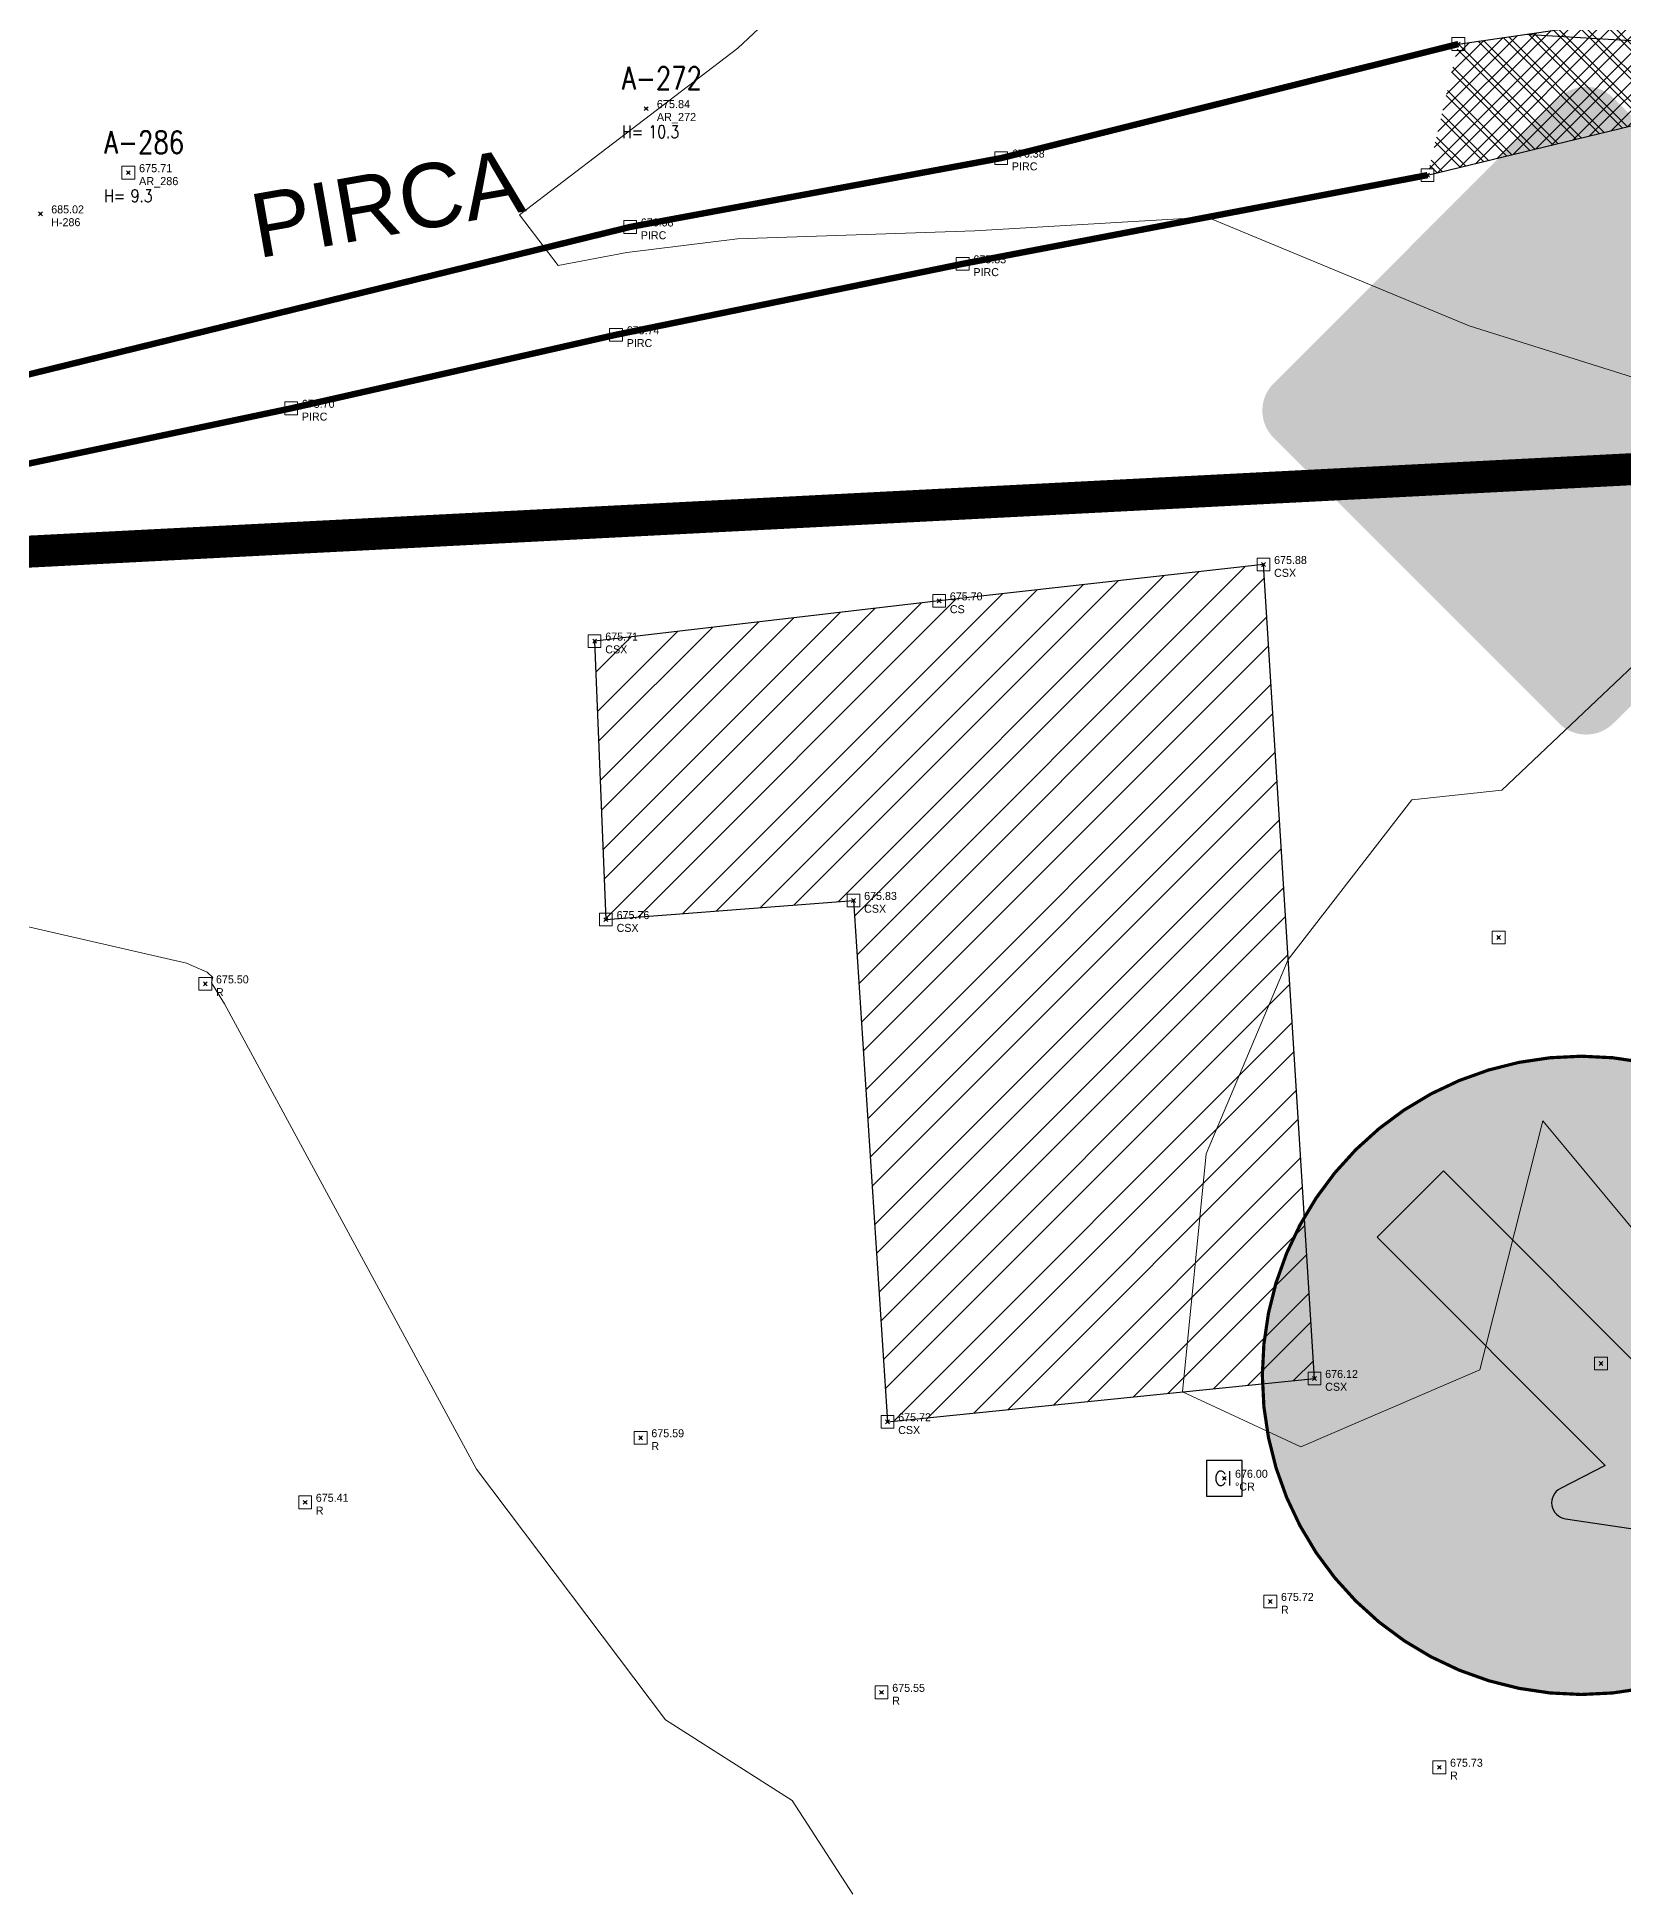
# Model space of a CAD drawing. Extents: x 350769 to 354978, y 6304672 to 6307963.
# Drawn here: x 352242.85 to 352267.64, y 6305766.37 to 6305795.27 of the extents above; entities that cross this region are included whole.
import ezdxf

# ---------------------------------------------------------------- set-up
doc = ezdxf.new("R2010")
doc.units = 0
doc.header["$PDMODE"] = 35
doc.header["$PDSIZE"] = 0.03
doc.linetypes.add('CONTINUOS', pattern=[0])
doc.linetypes.add('DASHDOT', pattern=[1, 0.5, -0.25, 0, -0.25])
for name, color, linetype in [('0.10', 4, 'CONTINUOUS'), ('00_Señal proy 01', 7, 'CONTINUOUS'), ('03_Pav ext_HCV', 34, 'CONTINUOUS'), ('03_S2_Pav ext_Borde vereda', 7, 'CONTINUOUS'), ('1-ARBOL H1', 7, 'CONTINUOUS'), ('1-ARBOL H2', 1, 'CONTINUOUS'), ('1-ARBOL H3', 241, 'CONTINUOUS'), ('1-ARBOL NOMBRE', 3, 'CONTINUOUS'), ('1-ARBOL PTO', 7, 'CONTINUOUS'), ('1-CASA', 2, 'CONTINUOUS'), ('1-PIRCA', 252, 'CONTINUOUS'), ('1-TEXTOS', 7, 'CONTINUOUS'), ('2-ACHURADO EDIFICACION', 252, 'CONTINUOUS'), ('2-ACHURADO PIRCA', 252, 'CONTINUOUS'), ('AG-PAISAJISMO', 7, 'CONTINUOUS'), ('C-TINN', 5, 'CONTINUOUS'), ('C-TOPO-MINR', 8, 'CONTINUOUS'), ('SENAZUL', 252, 'CONTINUOUS'), ('SENBLANCO', 254, 'CONTINUOUS'), ('SENBORDE', 9, 'CONTINUOUS'), ('V-NODE-TEXT DIC 2012', 31, 'CONTINUOUS'), ('Z-CR', 253, 'CONTINUOUS')]:
    doc.layers.add(name, color=color, linetype=linetype)
doc.layers.add('0_ASD_LINEA OFICIAL', color=253, linetype='DASHDOT', lineweight=20)
doc.layers.add('0_ASD_TOPOGRAFIA_ELEMENTOS', color=7, linetype='CONTINUOS', lineweight=5, true_color=0xbdbdbd)
doc.layers.get('00_Señal proy 01').off()
doc.styles.add('A', font='arial.ttf', dxfattribs={"height": 2})
doc.styles.add('ROMANS', font='romans.shx', dxfattribs={"width": 0.65})

# ---------------------------------------------------------------- blocks, each defined once
blk = doc.blocks.new('CR')
at = {"layer": 'Z-CR', "color": 9, "true_color": 0xbdbdbd}
for p, q in [((-1.12, 1.12), (-1.12, -1.12)), ((1.12, 1.12), (-1.12, 1.12)), ((1.12, -1.12), (1.12, 1.12)), ((-1.12, -1.12), (1.12, -1.12))]:
    blk.add_line(p, q, dxfattribs=at)
at = {"layer": 'Z-CR', "color": 9, "true_color": 0xbdbdbd, "style": 'ROMANS'}
blk.add_text('CI', height=0.9, dxfattribs=at).set_placement((-0.65, -0.45))
blk = doc.blocks.new('Árbol Planta 22')
at = {"layer": 'AG-PAISAJISMO', "color": 253, "lineweight": 0, "true_color": 0xbaaaa1}
for radius in [2.25, 0.15]:
    blk.add_circle((0, 0), radius, dxfattribs=at)
blk = doc.blocks.new('*U952')
at = {"layer": '0.10'}
h = blk.add_hatch(color=40, dxfattribs=at)
edge = h.paths.add_edge_path()
edge.add_line((4.884, -4.138), (0.425, 0.32))
edge.add_arc((0, -0.104), 0.601, 45, 135)
edge.add_line((-0.425, 0.32), (-4.884, -4.138))
edge.add_arc((-4.459, -4.563), 0.601, 135, 225)
edge.add_line((-4.884, -4.988), (-0.425, -9.447))
edge.add_arc((0, -9.022), 0.601, 225, 315)
edge.add_line((0.425, -9.447), (4.884, -4.988))
edge.add_arc((4.459, -4.563), 0.601, 315, 405)
at = {"layer": '00_Señal proy 01', "color": 250, "true_color": 0x292929, "xscale": -0.0006255811452335734, "yscale": 0.0006255811452335739, "zscale": 0.625581145233574, "rotation": 168.6115883574854}
blk.add_blockref('Árbol Planta 22', (2.759, -3.976), dxfattribs=at)
blk = doc.blocks.new('RO-06a')
at = {"layer": 'SENAZUL'}
h = blk.add_hatch(color=152, dxfattribs=at)
edge = h.paths.add_edge_path(flags=16)
edge.add_arc((-0.212, -1.99), 0.253, 117.0798, 261.5435)
edge.add_line((-0.249, -2.24), (2.675, -2.675))
edge.add_line((2.675, -2.675), (2.24, 0.249))
edge.add_arc((1.99, 0.212), 0.253, 8.4565, 152.9202)
edge.add_line((1.765, 0.327), (1.408, -0.373))
edge.add_line((1.408, -0.373), (-2.157, 3.192))
edge.add_line((-2.157, 3.192), (-3.192, 2.157))
edge.add_line((-3.192, 2.157), (0.373, -1.408))
edge.add_line((0.373, -1.408), (-0.327, -1.765))
edge = h.paths.add_edge_path()
edge.add_arc((0, 0), 4.985, -180, 0, ccw=False)
edge.add_arc((0, 0), 4.985, 0, 180, ccw=False)
at = {"layer": 'SENBLANCO'}
h = blk.add_hatch(color=256, dxfattribs=at)
edge = h.paths.add_edge_path()
edge.add_arc((-0.212, -1.99), 0.253, 117.0798, 261.5435)
edge.add_line((-0.249, -2.24), (2.675, -2.675))
edge.add_line((2.675, -2.675), (2.24, 0.249))
edge.add_arc((1.99, 0.212), 0.253, 8.4565, 152.9202)
edge.add_line((1.765, 0.327), (1.408, -0.373))
edge.add_line((1.408, -0.373), (-2.157, 3.192))
edge.add_line((-2.157, 3.192), (-3.192, 2.157))
edge.add_line((-3.192, 2.157), (0.373, -1.408))
edge.add_line((0.373, -1.408), (-0.327, -1.765))
at = {"layer": 'SENBORDE', "const_width": 0.0501, "flags": 128}
blk.add_lwpolyline([(4.985, 0, -1), (-4.985, 0, -1)], format="xyb", close=True, dxfattribs=at)
at = {"layer": 'SENBORDE'}
blk.add_lwpolyline([(-0.327, -1.765, 0.729639), (-0.249, -2.24), (2.675, -2.675), (2.24, 0.249, 0.729639), (1.765, 0.327), (1.408, -0.373), (-2.157, 3.192), (-3.192, 2.157), (0.373, -1.408)], format="xyb", close=True, dxfattribs=at)
blk = doc.blocks.new('A$C27410629')
at = {"layer": '0_ASD_LINEA OFICIAL', "ltscale": 8, "const_width": 0.5}
blk.add_lwpolyline([(83.12, 1027.794), (22.672, 1024.686), (20.862, 1058.629), (20.862, 1058.629), (20.404, 1067.335), (76.795, 1069.872)], dxfattribs=at)
blk.add_lwpolyline([(108.222, 588.541), (107.37, 588.311), (106.337, 601.54), (104.84, 620.732), (103.437, 638.997), (100.007, 685.369, 0.000079), (97.127, 721.637, 0.00475), (91.913, 781.093), (90.327, 798.242), (85.385, 850.523), (80.532, 904.781), (78.459, 929.699), (27.918, 924.014), (25.438, 972.681), (22.672, 1024.686), (83.12, 1027.794, 0)], format="xyb", dxfattribs=at)
blk = doc.blocks.new('TOPOGRAFIA')
at = {"layer": '2-ACHURADO EDIFICACION', "lineweight": 0, "true_color": 0xbdbdbd}
h = blk.add_hatch(dxfattribs=at)
h.set_pattern_fill('ANSI31', color=9, scale=0.25)
h.set_pattern_definition([(45, (38000, -3000), (-0.56126600757, 0.56126600757), [])])
h.paths.add_polyline_path([(390262.018, 6302787.026), (390256.951, 6302786.458), (390251.567, 6302785.83), (390251.744, 6302781.48), (390255.612, 6302781.779), (390256.144, 6302773.636), (390262.816, 6302774.312)])
at = {"layer": '2-ACHURADO PIRCA', "lineweight": 0, "true_color": 0xbdbdbd}
h = blk.add_hatch(dxfattribs=at)
h.set_pattern_fill('ANSI37', color=9, scale=0.1)
h.set_pattern_definition([(45, (38000, -3000), (-0.224506403027, 0.224506403027), []), (135, (38000, -3000), (-0.224506403027, -0.224506403027), [])])
h.paths.add_polyline_path([(390272.465, 6302796.23), (390265.063, 6302795.156), (390264.583, 6302793.109), (390270.58, 6302794.56), (390271.295, 6302791.294), (390271.523, 6302788.854), (390272.464, 6302789.071), (390272.259, 6302790.791)])
at = {"layer": '1-ARBOL H1', "color": 9, "lineweight": 0, "true_color": 0xbdbdbd}
for p in [(390252.373, 6302794.148), (390244.282, 6302793.147)]:
    blk.add_point(p, dxfattribs=at)
at = {"layer": '1-ARBOL PTO', "color": 9, "lineweight": 0, "true_color": 0xbdbdbd}
for p in [(390252.373, 6302794.148), (390244.282, 6302793.147)]:
    blk.add_point(p, dxfattribs=at)
at = {"layer": '1-CASA', "color": 9, "lineweight": 0, "true_color": 0xbdbdbd, "flags": 128}
blk.add_lwpolyline([(390251.567, 6302785.83), (390251.744, 6302781.48), (390255.612, 6302781.779), (390256.144, 6302773.636), (390262.816, 6302774.312), (390262.018, 6302787.026), (390256.951, 6302786.458), (390251.567, 6302785.83)], dxfattribs=at)
at = {"layer": '1-PIRCA', "color": 9, "lineweight": 0, "true_color": 0xbdbdbd, "flags": 128}
for points in [[(390264.963, 6302795.131), (390265.063, 6302795.156), (390272.465, 6302796.23), (390272.259, 6302790.791), (390272.464, 6302789.071)], [(390264.483, 6302793.09), (390264.583, 6302793.109), (390270.58, 6302794.56), (390271.295, 6302791.294), (390271.523, 6302788.854)]]:
    blk.add_lwpolyline(points, dxfattribs=at)
at = {"layer": '1-PIRCA', "color": 9, "lineweight": 0, "true_color": 0xbdbdbd, "const_width": 0.1, "flags": 128}
for points in [[(390232.454, 6302787.478), (390252.122, 6302792.299), (390257.921, 6302793.375), (390265.063, 6302795.156)], [(390232.98, 6302786.691), (390238.824, 6302787.781), (390246.826, 6302789.466), (390251.902, 6302790.615), (390257.319, 6302791.723), (390264.583, 6302793.109)]]:
    blk.add_lwpolyline(points, dxfattribs=at)
at = {"layer": 'C-TINN', "color": 9, "linetype": 'Continuous', "lineweight": 0, "true_color": 0xbdbdbd}
for points, elevation in [([(390264.963, 6302795.056), (390264.963, 6302795.256), (390265.163, 6302795.256), (390265.163, 6302795.056), (390264.963, 6302795.056)], 676.424), ([(390257.821, 6302793.275), (390257.821, 6302793.475), (390258.021, 6302793.475), (390258.021, 6302793.275), (390257.821, 6302793.275)], 676.377), ([(390244.182, 6302793.047), (390244.182, 6302793.247), (390244.382, 6302793.247), (390244.382, 6302793.047), (390244.182, 6302793.047)], 675.71), ([(390264.483, 6302793.009), (390264.483, 6302793.209), (390264.683, 6302793.209), (390264.683, 6302793.009), (390264.483, 6302793.009)], 676.155), ([(390252.022, 6302792.199), (390252.022, 6302792.399), (390252.222, 6302792.399), (390252.222, 6302792.199), (390252.022, 6302792.199)], 676.082), ([(390257.219, 6302791.623), (390257.219, 6302791.823), (390257.419, 6302791.823), (390257.419, 6302791.623), (390257.219, 6302791.623)], 675.828), ([(390251.802, 6302790.515), (390251.802, 6302790.715), (390252.002, 6302790.715), (390252.002, 6302790.515), (390251.802, 6302790.515)], 675.738), ([(390246.726, 6302789.366), (390246.726, 6302789.566), (390246.926, 6302789.566), (390246.926, 6302789.366), (390246.726, 6302789.366)], 675.695), ([(390265.749, 6302788.412), (390265.749, 6302788.612), (390265.949, 6302788.612), (390265.949, 6302788.412), (390265.749, 6302788.412)], 675.852), ([(390261.918, 6302786.926), (390261.918, 6302787.126), (390262.118, 6302787.126), (390262.118, 6302786.926), (390261.918, 6302786.926)], 675.884), ([(390256.851, 6302786.358), (390256.851, 6302786.558), (390257.051, 6302786.558), (390257.051, 6302786.358), (390256.851, 6302786.358)], 675.697), ([(390251.467, 6302785.73), (390251.467, 6302785.93), (390251.667, 6302785.93), (390251.667, 6302785.73), (390251.467, 6302785.73)], 675.706), ([(390255.512, 6302781.679), (390255.512, 6302781.879), (390255.712, 6302781.879), (390255.712, 6302781.679), (390255.512, 6302781.679)], 675.827), ([(390251.644, 6302781.38), (390251.644, 6302781.58), (390251.844, 6302781.58), (390251.844, 6302781.38), (390251.644, 6302781.38)], 675.758), ([(390265.593, 6302781.099), (390265.593, 6302781.299), (390265.793, 6302781.299), (390265.793, 6302781.099), (390265.593, 6302781.099)], 676.068), ([(390245.384, 6302780.376), (390245.384, 6302780.576), (390245.584, 6302780.576), (390245.584, 6302780.376), (390245.384, 6302780.376)], 675.496), ([(390267.193, 6302774.447), (390267.193, 6302774.647), (390267.393, 6302774.647), (390267.393, 6302774.447), (390267.193, 6302774.447)], 675.91), ([(390262.716, 6302774.212), (390262.716, 6302774.412), (390262.916, 6302774.412), (390262.916, 6302774.212), (390262.716, 6302774.212)], 676.123), ([(390256.044, 6302773.536), (390256.044, 6302773.736), (390256.244, 6302773.736), (390256.244, 6302773.536), (390256.044, 6302773.536)], 675.725), ([(390252.187, 6302773.286), (390252.187, 6302773.486), (390252.387, 6302773.486), (390252.387, 6302773.286), (390252.187, 6302773.286)], 675.587), ([(390246.944, 6302772.278), (390246.944, 6302772.478), (390247.144, 6302772.478), (390247.144, 6302772.278), (390246.944, 6302772.278)], 675.409), ([(390262.025, 6302770.729), (390262.025, 6302770.929), (390262.225, 6302770.929), (390262.225, 6302770.729), (390262.025, 6302770.729)], 675.722), ([(390255.951, 6302769.309), (390255.951, 6302769.509), (390256.151, 6302769.509), (390256.151, 6302769.309), (390255.951, 6302769.309)], 675.554), ([(390264.667, 6302768.139), (390264.667, 6302768.339), (390264.867, 6302768.339), (390264.867, 6302768.139), (390264.667, 6302768.139)], 675.726)]:
    blk.add_lwpolyline(points, dxfattribs=dict(at, elevation=elevation))
for p in [(390265.063, 6302795.156, 676.424), (390257.921, 6302793.375, 676.377), (390244.282, 6302793.147, 675.71), (390264.583, 6302793.109, 676.155), (390252.122, 6302792.299, 676.082), (390257.319, 6302791.723, 675.828), (390251.902, 6302790.615, 675.738), (390246.826, 6302789.466, 675.695), (390265.849, 6302788.512, 675.852), (390262.018, 6302787.026, 675.884), (390256.951, 6302786.458, 675.697), (390251.567, 6302785.83, 675.706), (390255.612, 6302781.779, 675.827), (390251.744, 6302781.48, 675.758), (390265.693, 6302781.199, 676.068), (390245.484, 6302780.476, 675.496), (390267.293, 6302774.547, 675.91), (390262.816, 6302774.312, 676.123), (390256.144, 6302773.636, 675.725), (390252.287, 6302773.386, 675.587), (390247.044, 6302772.378, 675.409), (390262.125, 6302770.829, 675.722), (390256.051, 6302769.409, 675.554), (390264.767, 6302768.239, 675.726)]:
    blk.add_point(p, dxfattribs=at)
at = {"layer": 'C-TOPO-MINR', "color": 9, "linetype": 'Continuous', "lineweight": -3, "true_color": 0xbdbdbd, "elevation": 676.5}
blk.add_lwpolyline([(390274.086, 6302796.146), (390273.71, 6302793.676), (390273.672, 6302793.545), (390274.744, 6302779.523), (390274.755, 6302779.377), (390274.766, 6302779.289), (390274.791, 6302779.078), (390274.631, 6302777.521), (390274.073, 6302772.045), (390273.378, 6302778.367), (390273.047, 6302780.305), (390273.204, 6302781.41), (390274.659, 6302779.579), (390272.656, 6302785.417), (390271.838, 6302786.241), (390271.653, 6302788.914), (390271.928, 6302790.248), (390272.028, 6302790.912), (390271.84, 6302792.914), (390271.195, 6302794.57), (390270.883, 6302795.019), (390266.103, 6302795.307)], dxfattribs=at)
at = {"layer": 'C-TOPO-MINR', "color": 9, "linetype": 'Continuous', "lineweight": 0, "true_color": 0xbdbdbd}
for points, elevation in [([(390268.304, 6302776.025), (390266.382, 6302778.336), (390265.401, 6302774.448), (390262.604, 6302773.244), (390260.754, 6302774.103), (390261.123, 6302777.819), (390262.405, 6302780.855), (390264.335, 6302783.352), (390265.742, 6302783.501), (390268.988, 6302786.573)], 676), ([(390268.329, 6302789.779), (390265.231, 6302790.757), (390261.14, 6302792.452), (390257.508, 6302792.241), (390253.8, 6302792.113), (390252.07, 6302791.898), (390251, 6302791.699), (390250.394, 6302792.486), (390253.803, 6302795.093), (390254.939, 6302796.16)], 676), ([(390255.604, 6302766.256), (390254.652, 6302767.72), (390252.677, 6302768.979), (390249.724, 6302772.893), (390245.783, 6302780.164), (390245.58, 6302780.491), (390245.6, 6302780.578), (390245.511, 6302780.657), (390245.191, 6302780.797), (390235.867, 6302782.939)], 675.5)]:
    blk.add_lwpolyline(points, dxfattribs=dict(at, elevation=elevation))
at = {"layer": 'V-NODE-TEXT DIC 2012', "color": 9, "lineweight": 0, "true_color": 0xbdbdbd}
for p in [(390252.373, 6302794.148), (390257.921, 6302793.375), (390244.282, 6302793.147), (390242.91, 6302792.503), (390252.122, 6302792.299), (390257.319, 6302791.723), (390251.902, 6302790.615), (390246.826, 6302789.466), (390262.018, 6302787.026), (390256.951, 6302786.458), (390251.567, 6302785.83), (390255.612, 6302781.779), (390251.744, 6302781.48), (390245.484, 6302780.476), (390262.816, 6302774.312), (390256.144, 6302773.636), (390252.287, 6302773.386), (390261.407, 6302772.753), (390247.044, 6302772.378), (390262.125, 6302770.829), (390256.051, 6302769.409), (390264.767, 6302768.239)]:
    blk.add_point(p, dxfattribs=at)
at = {"layer": 'Z-CR', "color": 9, "lineweight": 0, "true_color": 0xbdbdbd, "xscale": 0.25, "yscale": 0.25, "zscale": 0.25}
blk.add_blockref('CR', (390261.407, 6302772.753), dxfattribs=at)
at = {"layer": '1-ARBOL H2', "color": 9, "lineweight": 0, "true_color": 0xbdbdbd, "style": 'ROMANS', "width": 0.8}
for p in [(390251.996, 6302793.686), (390243.905, 6302792.685)]:
    blk.add_text('H=', height=0.2, dxfattribs=at).set_placement(p)
at = {"layer": '1-ARBOL H3', "color": 9, "lineweight": 0, "true_color": 0xbdbdbd, "style": 'ROMANS', "width": 0.8}
for s, p in [('10.3', (390252.409, 6302793.686)), ('9.3', (390244.318, 6302792.685))]:
    blk.add_text(s, height=0.2, dxfattribs=at).set_placement(p)
at = {"layer": '1-ARBOL NOMBRE', "color": 9, "lineweight": 0, "true_color": 0xbdbdbd, "style": 'ROMANS', "width": 0.8}
for s, p in [('A-272', (390251.996, 6302794.448)), ('A-286', (390243.905, 6302793.447))]:
    blk.add_text(s, height=0.35, dxfattribs=at).set_placement(p)
at = {"layer": '1-TEXTOS', "color": 9, "lineweight": 0, "true_color": 0xbdbdbd, "style": 'A'}
blk.add_text('PIRCA', height=1, rotation=9.9708, dxfattribs=at).set_placement((390246.305, 6302791.808))
at = {"layer": 'V-NODE-TEXT DIC 2012', "color": 9, "lineweight": 0, "true_color": 0xbdbdbd}
for s, height, p in [('675.84', 0.127, (390252.54, 6302794.155)), ('AR_272', 0.127, (390252.54, 6302793.953)), ('675.71', 0.127, (390244.449, 6302793.154)), ('676.38', 0.125, (390258.088, 6302793.383)), ('PIRC', 0.125, (390258.088, 6302793.183)), ('AR_286', 0.127, (390244.449, 6302792.952)), ('685.02', 0.125, (390243.077, 6302792.511)), ('H-286', 0.125, (390243.077, 6302792.311)), ('676.08', 0.125, (390252.289, 6302792.307)), ('PIRC', 0.125, (390252.289, 6302792.107)), ('675.83', 0.125, (390257.486, 6302791.731)), ('PIRC', 0.125, (390257.486, 6302791.531)), ('675.74', 0.125, (390252.069, 6302790.623)), ('PIRC', 0.125, (390252.069, 6302790.423)), ('675.70', 0.125, (390246.993, 6302789.474)), ('PIRC', 0.125, (390246.993, 6302789.274)), ('675.88', 0.125, (390262.185, 6302787.034)), ('CSX', 0.125, (390262.185, 6302786.834)), ('675.70', 0.125, (390257.118, 6302786.466)), ('CS', 0.125, (390257.118, 6302786.266)), ('675.71', 0.125, (390251.734, 6302785.838)), ('CSX', 0.125, (390251.734, 6302785.638)), ('675.83', 0.125, (390255.779, 6302781.787)), ('675.76', 0.125, (390251.911, 6302781.488)), ('CSX', 0.125, (390255.779, 6302781.587)), ('CSX', 0.125, (390251.911, 6302781.288)), ('675.50', 0.125, (390245.651, 6302780.484)), ('R', 0.125, (390245.651, 6302780.284)), ('676.12', 0.125, (390262.983, 6302774.32)), ('CSX', 0.125, (390262.983, 6302774.12)), ('675.72', 0.125, (390256.311, 6302773.644)), ('675.59', 0.125, (390252.454, 6302773.394)), ('CSX', 0.125, (390256.311, 6302773.444)), ('R', 0.125, (390252.454, 6302773.194)), ('676.00', 0.125, (390261.574, 6302772.761)), ('675.41', 0.125, (390247.211, 6302772.386)), ('°CR', 0.125, (390261.574, 6302772.561)), ('R', 0.125, (390247.211, 6302772.186)), ('675.72', 0.125, (390262.292, 6302770.837)), ('R', 0.125, (390262.292, 6302770.637)), ('675.55', 0.125, (390256.218, 6302769.417)), ('R', 0.125, (390256.218, 6302769.217)), ('675.73', 0.125, (390264.934, 6302768.247)), ('R', 0.125, (390264.934, 6302768.047))]:
    blk.add_text(s, height=height, dxfattribs=at).set_placement(p)

msp = doc.modelspace()

# ---------------------------------------------------------------- hatches: boundary and pattern name
at = {"layer": '03_Pav ext_HCV'}
h = msp.add_hatch(dxfattribs=at)
h.set_pattern_fill('SWAMP', color=256, scale=0.025, style=0)
h.set_pattern_definition([(359.999999999, (0, 0), (0.317500000006, 0.5499261309), [0.079375, -0.555625]), (90, (0.0397, -4e-13), (-0.317499999994, 0.549926130908), [0.0396875, -1.06016476181]), (90, (0.0496, -5e-13), (-0.317499999994, 0.549926130908), [0.03175, -1.06810226181]), (90, (0.02977, -3e-13), (-0.317499999994, 0.549926130908), [0.03175, -1.06810226181]), (59.999999999, (0.05953, -6e-13), (-0.317499999563, 0.549926131157), [0.0254, -0.6096]), (119.999999999, (0.01984, -2e-13), (-0.63499999957, 2.56e-10), [0.0254, -0.6096])])
edge = h.paths.add_edge_path()
edge.add_arc((352255.651, 6305960.769), 0.6, 191.9515, 355.6455, ccw=False)
edge.add_arc((352299.01, 6305969.946), 44.919, 191.6658, 191.9515, ccw=False)
edge.add_line((352255.019, 6305960.864), (352248.082, 6305960.934))
edge.add_arc((352299.01, 6305969.946), 51.719, 188.0126, 190.0351, ccw=False)
edge.add_line((352247.796, 6305962.737), (352247.593, 6305962.739))
edge.add_arc((352299.01, 6305969.946), 51.919, 187.9792, 192.0603)
edge.add_arc((352199.34, 6305948.651), 50, 5.6038, 12.0603, ccw=False)
edge.add_arc((352392.331, 6305968.564), 144.016, 185.9908, 195.05624)
edge.add_arc((352250.362, 6305930.375), 3, -16.8305, 15.0562, ccw=False)
edge.add_line((352253.233, 6305929.506), (352252.173, 6305926.002))
edge.add_arc((352255.045, 6305925.133), 3, 163.1695, 198.1695)
edge.add_line((352252.194, 6305924.197), (352253.674, 6305919.687))
edge.add_arc((352724.827, 6306085.564), 499.5, 199.39537, 202.53487)
edge.add_line((352263.466, 6305894.132), (352270.484, 6305874.028))
edge.add_line((352270.484, 6305874.028), (352273.271, 6305865.935))
edge.add_arc((352276.107, 6305866.911), 3, 199.0021, 234.0031)
edge.add_line((352274.344, 6305864.484), (352276.806, 6305862.696))
edge.add_arc((352275.043, 6305860.269), 3, 17.9764, 54.0015, ccw=False)
edge.add_arc((351377.63, 6305569.091), 946.469, 17.70596, 17.976359, ccw=False)
edge.add_arc((357281.014, 6307189.91), 5176.321, 194.922513, 195.061819)
edge.add_arc((351852.518, 6305745.765), 441.256, 9.34098, 12.96792, ccw=False)
edge.add_line((352287.923, 6305817.385), (352288.293, 6305814.231))
edge.add_line((352288.293, 6305814.231), (352288.556, 6305811.159))
edge.add_line((352288.556, 6305811.159), (352288.683, 6305808.103))
edge.add_line((352288.683, 6305808.103), (352288.681, 6305805.124))
edge.add_line((352288.681, 6305805.124), (352288.609, 6305802.156))
edge.add_line((352288.609, 6305802.156), (352288.539, 6305799.227))
edge.add_line((352288.539, 6305799.227), (352288.536, 6305796.285))
edge.add_line((352288.536, 6305796.285), (352288.661, 6305793.323))
edge.add_line((352288.661, 6305793.323), (352288.978, 6305790.357))
edge.add_line((352288.978, 6305790.357), (352289.267, 6305787.392))
edge.add_arc((351857.86, 6305746.823), 433.31, 3.22552, 5.37215, ccw=False)
edge.add_line((352290.484, 6305771.204), (352291.507, 6305753.032))
edge.add_line((352291.507, 6305753.032), (352291.707, 6305753.044))
edge.add_line((352291.707, 6305753.044), (352291.606, 6305754.841))
edge.add_line((352291.606, 6305754.841), (352297.896, 6305755.195))
edge.add_line((352297.896, 6305755.195), (352296.973, 6305771.57))
edge.add_arc((351858.011, 6305746.838), 439.658, 3.2247, 6.06057)
edge.add_arc((352297.201, 6305793.468), 2, 6.0606, 186.0606, ccw=False)
edge.add_arc((351858.007, 6305746.838), 443.663, 3.21745, 6.06057, ccw=False)
edge.add_line((352300.97, 6305771.738), (352301.89, 6305755.42))
edge.add_line((352301.89, 6305755.42), (352309.178, 6305755.831))
edge.add_line((352309.178, 6305755.831), (352309.279, 6305754.034))
edge.add_line((352309.279, 6305754.034), (352309.479, 6305754.045))
edge.add_line((352309.479, 6305754.045), (352308.458, 6305772.16))
edge.add_arc((351858.027, 6305746.839), 451.142, 3.21751, 7.53958)
edge.add_line((352305.269, 6305806.034), (352304.746, 6305808.988))
edge.add_line((352304.746, 6305808.988), (352304.181, 6305811.933))
edge.add_line((352304.181, 6305811.933), (352303.54, 6305814.857))
edge.add_line((352303.54, 6305814.857), (352302.827, 6305817.756))
edge.add_line((352302.827, 6305817.756), (352302.076, 6305820.641))
edge.add_line((352302.076, 6305820.641), (352301.322, 6305823.532))
edge.add_line((352301.322, 6305823.532), (352300.604, 6305826.45))
edge.add_line((352300.604, 6305826.45), (352299.956, 6305829.407))
edge.add_line((352299.956, 6305829.407), (352299.384, 6305832.389))
edge.add_line((352299.384, 6305832.389), (352298.877, 6305835.333))
edge.add_arc((351856.224, 6305746.557), 451.467, 11.34037, 13.00836)
edge.add_arc((357281.014, 6307189.91), 5162.321, 194.999983, 195.064624, ccw=False)
edge.add_arc((357281.014, 6307189.91), 5162.321, 194.918755, 194.999983, ccw=False)
edge.add_arc((351377.63, 6305569.091), 960.469, 17.685582, 18.028446)
edge.add_line((352290.943, 6305866.346), (352286.557, 6305879.564))
edge.add_line((352286.557, 6305879.564), (352285.089, 6305883.77))
edge.add_arc((352287.921, 6305884.759), 3, 164.2427, 199.242, ccw=False)
edge.add_line((352285.034, 6305885.573), (352285.941, 6305888.787))
edge.add_arc((352283.054, 6305889.601), 3, 344.2427, 379.2412)
edge.add_line((352285.886, 6305890.59), (352282.157, 6305901.272))
edge.add_arc((352724.827, 6306085.564), 479.5, 199.39537, 202.60286, ccw=False)
edge.add_arc((352393.291, 6305968.811), 128.007, 193.01673, 199.38233, ccw=False)
edge.add_line((352268.574, 6305939.979), (352268.051, 6305942.428))
edge.add_arc((352265.117, 6305941.802), 3, 12.0434, 47.0434)
edge.add_line((352267.162, 6305943.998), (352264.9, 6305946.104))
edge.add_arc((352266.939, 6305948.304), 3, 189.0153, 227.1838, ccw=False)
edge.add_arc((352397.749, 6305969.233), 135.474, 186.61724, 189.08835, ccw=False)
edge.add_arc((352283.044, 6305955.926), 20, 179.05, 186.6144, ccw=False)
edge.add_arc((352329.329, 6305955.158), 66.291, 173.57381, 179.05002, ccw=False)
edge.add_line((352263.455, 6305962.578), (352263.254, 6305962.58))
edge.add_arc((352329.329, 6305955.158), 66.491, 173.59144, 175.14861)
edge.add_line((352263.076, 6305960.781), (352256.257, 6305960.851))
edge.add_arc((352287.882, 6305959.08), 31.675, 176.7951, 177.0268)
at = {"layer": '2-ACHURADO EDIFICACION'}
h = msp.add_hatch(dxfattribs=at)
h.set_pattern_fill('ANSI31', color=256, scale=0.25)
h.paths.add_polyline_path([(352262.018, 6305787.026), (352256.951, 6305786.458), (352251.567, 6305785.83), (352251.744, 6305781.48), (352255.612, 6305781.779), (352256.144, 6305773.636), (352262.816, 6305774.312)])
at = {"layer": '2-ACHURADO PIRCA', "true_color": 0xbdbdbd}
h = msp.add_hatch(dxfattribs=at)
h.set_pattern_fill('ANSI37', color=9, scale=0.1)
h.set_pattern_definition([(45, (0, 0), (-0.224506403027, 0.224506403027), []), (135, (0, 0), (-0.224506403027, -0.224506403027), [])])
h.paths.add_polyline_path([(352272.465, 6305796.23), (352265.063, 6305795.156), (352264.583, 6305793.109), (352270.58, 6305794.56), (352271.295, 6305791.294), (352271.523, 6305788.854), (352272.464, 6305789.071), (352272.259, 6305790.791)])

# ---------------------------------------------------------------- linework, layer by layer
at = {"layer": '1-CASA', "flags": 128}
msp.add_lwpolyline([(352251.567, 6305785.83), (352251.744, 6305781.48), (352255.612, 6305781.779), (352256.144, 6305773.636), (352262.816, 6305774.312), (352262.018, 6305787.026), (352256.951, 6305786.458), (352251.567, 6305785.83)], dxfattribs=at)
at = {"layer": '1-PIRCA', "flags": 128}
for points in [[(352264.963, 6305795.131), (352265.063, 6305795.156), (352272.465, 6305796.23), (352272.259, 6305790.791), (352272.464, 6305789.071)], [(352264.483, 6305793.09), (352264.583, 6305793.109), (352270.58, 6305794.56), (352271.295, 6305791.294), (352271.523, 6305788.854)]]:
    msp.add_lwpolyline(points, dxfattribs=at)
at = {"layer": '1-PIRCA', "const_width": 0.1, "flags": 128}
for points in [[(352232.454, 6305787.478), (352252.122, 6305792.299), (352257.921, 6305793.375), (352265.063, 6305795.156)], [(352232.98, 6305786.691), (352238.824, 6305787.781), (352246.826, 6305789.466), (352251.902, 6305790.615), (352257.319, 6305791.723), (352264.583, 6305793.109)]]:
    msp.add_lwpolyline(points, dxfattribs=at)

# ---------------------------------------------------------------- block references
at = {"layer": '00_Señal proy 01'}
for name, p in [('*U952', (352267.061, 6305793.993)), ('RO-06a', (352266.986, 6305774.361))]:
    msp.add_blockref(name, p, dxfattribs=at)
at = {"layer": '03_S2_Pav ext_Borde vereda', "linetype": 'Continuous'}
msp.add_blockref('A$C27410629', (352203.962, 6304761.714), dxfattribs=at)
at = {"layer": 'Z-CR', "xscale": 0.25, "yscale": 0.25, "zscale": 0.25}
msp.add_blockref('CR', (352261.407, 6305772.753), dxfattribs=at)

# ---------------------------------------------------------------- texts
at = {"layer": '1-TEXTOS', "style": 'A'}
msp.add_text('PIRCA', height=1, rotation=9.9708, dxfattribs=at).set_placement((352246.305, 6305791.808))

# ---------------------------------------------------------------- next in the draw order: block references
at = {"layer": '0_ASD_TOPOGRAFIA_ELEMENTOS', "color": 30, "true_color": 0xf26507}
msp.add_blockref('TOPOGRAFIA', (-38000, 3000), dxfattribs=at)

doc.saveas('drawing.dxf')
